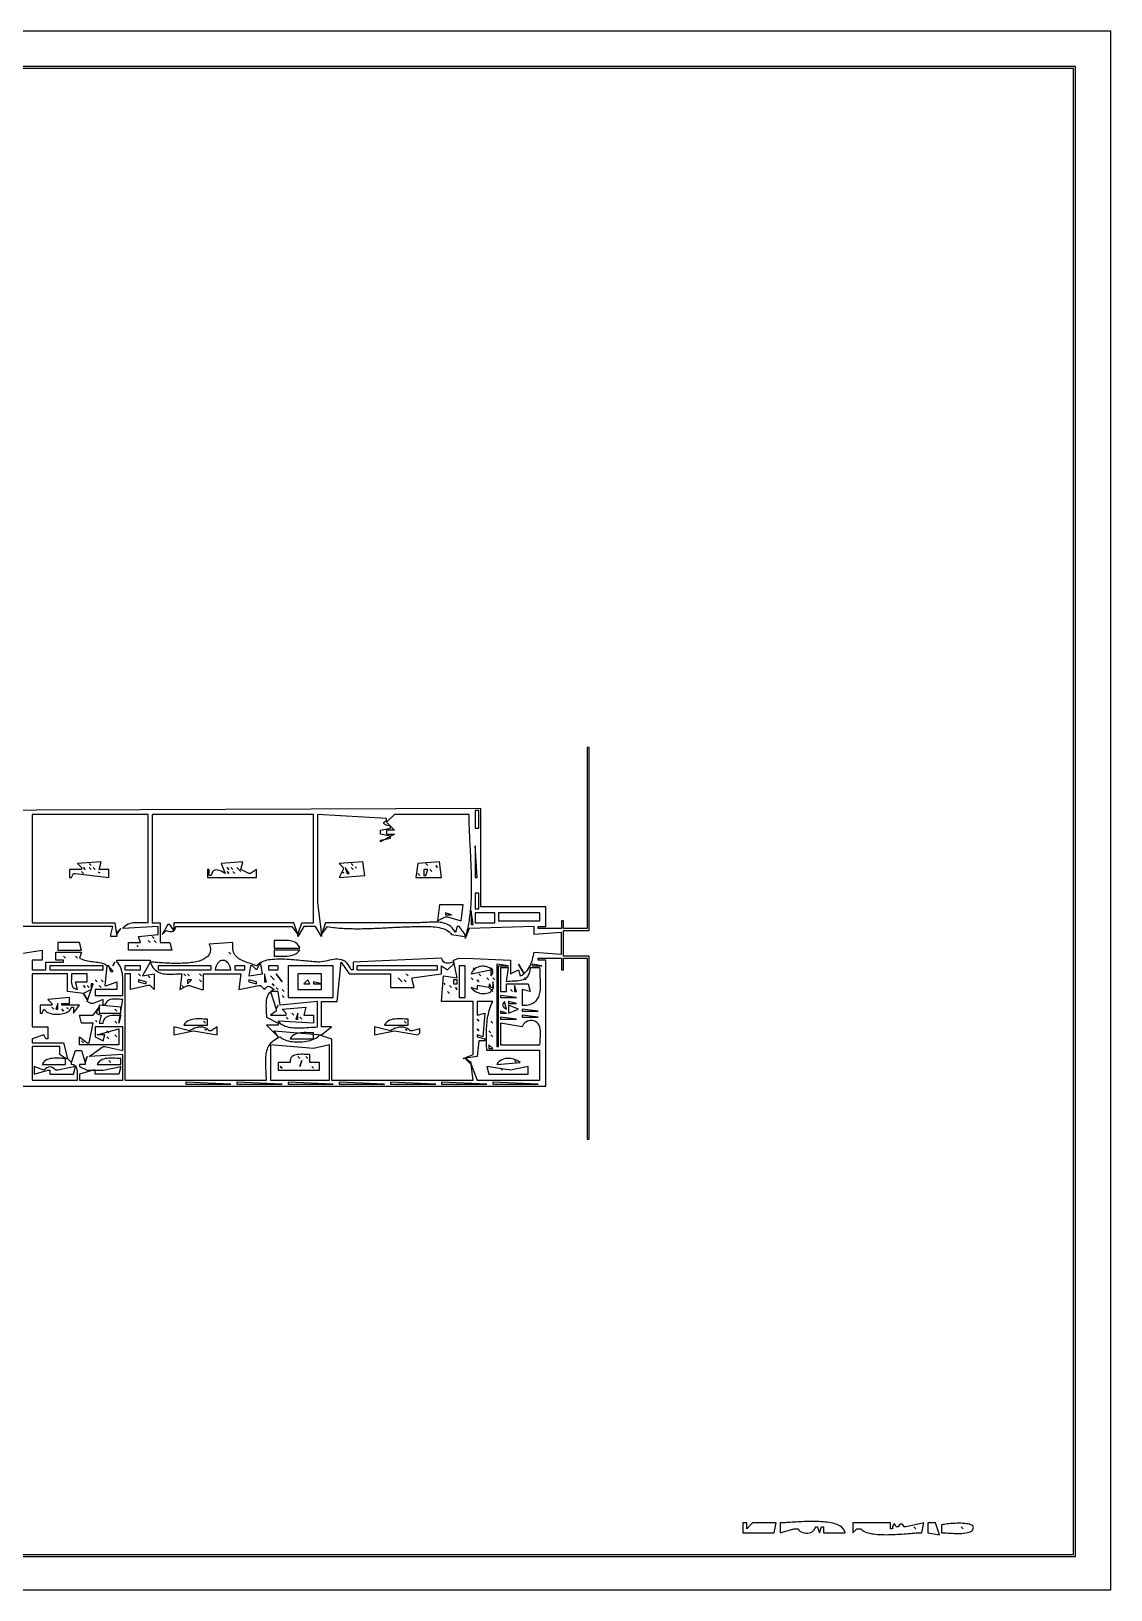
# Model space of a CAD drawing. Extents: x 0 to 1224, y 0 to 792.
# Drawn here: x 676 to 1224, y 0 to 792 of the extents above; entities that cross this region are included whole.
import ezdxf

# ---------------------------------------------------------------- set-up
doc = ezdxf.new("R2010")
doc.units = 0
doc.layers.add('C7', color=7, linetype='CONTINUOUS')

msp = doc.modelspace()

# ---------------------------------------------------------------- linework, layer by layer
at = {"layer": 'C7'}
for points in [[(0, 792), (0, 0), (1224, 0), (1224, 792), (0, 792)], [(35, 774), (35, 17), (1206, 17), (1206, 774), (35, 774)], [(36, 773), (36, 18), (1205, 18), (1205, 773), (36, 773)], [(658, 256), (937, 256), (937, 320), (933, 320), (933, 321), (945, 321), (945, 315), (946, 315), (946, 321), (958, 321), (958, 229), (959, 229), (959, 322), (946, 322), (946, 335), (959, 335), (959, 428), (958, 428), (958, 336), (946, 336), (946, 340), (945, 340), (945, 336), (933, 336), (933, 337), (937, 337), (937, 347), (904, 347), (904, 397), (731, 396.3349), (625, 396)], [(901, 396), (901, 387), (903, 387), (903, 396), (901, 396)], [(668, 323), (681, 325), (681, 320), (676, 320), (676, 315), (683, 315), (683, 319), (692, 319), (692, 320), (688, 320), (688, 324), (701, 324), (700, 321), (700.8223, 320.6122), (701.6606, 320.2894), (702.5116, 320.0229), (703.3724, 319.8039), (704.2397, 319.6236), (705.1106, 319.4734), (705.9819, 319.3444), (706.8505, 319.2278), (707.7133, 319.115), (708.5674, 318.9971), (709.4094, 318.8654), (710.2365, 318.7111), (711.0454, 318.5255), (711.8331, 318.2998), (712.5965, 318.0253), (713.3325, 317.6931), (714.038, 317.2946), (714.7099, 316.821), (715.3452, 316.2634), (715.9406, 315.6133), (716.4933, 314.8617), (717, 314), (716, 314), (715, 317), (714, 317), (713, 307), (714, 307), (719, 309), (719, 305), (708, 305), (708, 302), (722, 302), (722.0094, 302.874), (722.0335, 303.8007), (722.0655, 304.7718), (722.0989, 305.7789), (722.1269, 306.8137), (722.1431, 307.868), (722.1407, 308.9333), (722.1132, 310.0013), (722.054, 311.0637), (721.9564, 312.1122), (721.8138, 313.1385), (721.6196, 314.1342), (721.3671, 315.091), (721.0498, 316.0005), (720.6611, 316.8545), (720.1943, 317.6447), (719.6428, 318.3626), (719, 319), (719, 320), (736, 320), (736, 319), (732, 312), (738, 313), (738, 305), (736, 307), (735, 307), (726, 305), (726, 313), (723, 313), (723, 259), (795, 259), (794.9911, 259.9178), (794.9671, 260.8389), (794.9316, 261.7615), (794.8883, 262.6842), (794.8408, 263.6051), (794.7928, 264.5228), (794.748, 265.4356), (794.7101, 266.3419), (794.6827, 267.24), (794.6695, 268.1284), (794.6741, 269.0054), (794.7003, 269.8695), (794.7517, 270.7189), (794.832, 271.552), (794.9449, 272.3674), (795.0939, 273.1632), (795.2829, 273.9379), (795.5155, 274.69), (795.7953, 275.4177), (796.126, 276.1194), (796.5114, 276.7936), (796.955, 277.4386), (797.4605, 278.0527), (798.0316, 278.6345), (798.672, 279.1822), (799.3854, 279.6942), (800.1754, 280.1689), (801.0457, 280.6047), (802, 281), (802.4805, 280.5331), (803.0593, 280.1128), (803.7272, 279.7385), (804.4749, 279.41), (805.2933, 279.1271), (806.1731, 278.8893), (807.1051, 278.6965), (808.0801, 278.5483), (809.0889, 278.4444), (810.1222, 278.3845), (811.1708, 278.3684), (812.2254, 278.3956), (813.277, 278.466), (814.3162, 278.5792), (815.3338, 278.7349), (816.3206, 278.9328), (817.2674, 279.1726), (818.165, 279.4541), (819.0041, 279.7769), (819.7755, 280.1406), (820.47, 280.5451), (821.0784, 280.9901), (821.5915, 281.4751), (822, 282), (828, 280), (828, 259), (900, 259), (899, 267), (902, 259), (934, 259), (934, 274), (907, 274), (906.9447, 275.0449), (906.8938, 276.0908), (906.8487, 277.137), (906.8107, 278.183), (906.7811, 279.228), (906.7612, 280.2716), (906.7524, 281.313), (906.7559, 282.3517), (906.7732, 283.387), (906.8056, 284.4184), (906.8543, 285.4453), (906.9207, 286.4669), (907.0062, 287.4828), (907.112, 288.4923), (907.2395, 289.4948), (907.3901, 290.4897), (907.5649, 291.4763), (907.7655, 292.4541), (907.9931, 293.4225), (908.249, 294.3808), (908.5345, 295.3284), (908.8511, 296.2647), (909.1999, 297.1892), (909.5825, 298.1011), (910, 299), (902, 299), (902, 292), (906, 293), (905, 281), (902, 282), (902, 281), (906, 280), (906, 279), (903, 279), (902, 271), (895, 270), (900, 272), (900, 299), (884, 299), (885, 312), (892, 311), (890, 320), (893, 321), (900, 320.84259), (919, 320), (919, 313), (923, 315), (924, 312), (924.8405, 312.3854), (925.6191, 312.876), (926.3377, 313.4612), (926.9983, 314.1303), (927.6029, 314.8728), (928.1534, 315.678), (928.6518, 316.5354), (929.1, 317.4343), (929.5001, 318.3642), (929.8541, 319.3145), (930.1638, 320.2745), (930.4313, 321.2336), (930.6585, 322.1813), (930.8474, 323.107), (931, 324), (945, 323), (945, 334), (931, 333), (931, 337), (898, 336), (896, 331), (896.2714, 331.8854), (896.5288, 332.7791), (896.7722, 333.6808), (897.0021, 334.5903), (897.2188, 335.5072), (897.4226, 336.4314), (897.6138, 337.3627), (897.7928, 338.3006), (897.9598, 339.2451), (898.1151, 340.1959), (898.2591, 341.1527), (898.3922, 342.1152), (898.5145, 343.0833), (898.6265, 344.0567), (898.7284, 345.0351), (898.8205, 346.0183), (898.9033, 347.006), (898.9769, 347.998), (899.0418, 348.9941), (899.0982, 349.9939), (899.1464, 350.9973), (899.1868, 352.004), (899.2197, 353.0138), (899.2454, 354.0264), (899.2641, 355.0416), (899.2763, 356.059), (899.2823, 357.0786), (899.2823, 358.0999), (899.2767, 359.1228), (899.2658, 360.1471), (899.2499, 361.1725), (899.2294, 362.1986), (899.2044, 363.2254), (899.1755, 364.2525), (899.1428, 365.2797), (899.1067, 366.3068), (899.0676, 367.3334), (899.0256, 368.3594), (898.9812, 369.3846), (898.9347, 370.4085), (898.8863, 371.4311), (898.8365, 372.4521), (898.7854, 373.4712), (898.7335, 374.4881), (898.6811, 375.5027), (898.6283, 376.5146), (898.5757, 377.5237), (898.5235, 378.5297), (898.472, 379.5323), (898.4215, 380.5313), (898.3723, 381.5264), (898.3248, 382.5174), (898.2793, 383.5041), (898.2361, 384.4862), (898.1955, 385.4635), (898.1579, 386.4356), (898.1234, 387.4024), (898.0926, 388.3637), (898.0656, 389.3191), (898.0428, 390.2684), (898.0245, 391.2114), (898.0111, 392.1478), (898.0028, 393.0774), (898, 394), (860, 394), (856, 390), (860, 386), (856, 386), (856, 384), (860, 384), (853, 380), (853, 381), (858, 382), (858, 383), (853, 384), (853, 386), (858, 387), (858, 388), (857.1181, 388.1822), (856.2711, 388.4156), (855.5318, 388.7022), (854.973, 389.0438), (854.6675, 389.4425), (854.6883, 389.9001), (855.1082, 390.4186), (856, 391), (856, 392), (821, 394), (821, 349), (823, 333), (823, 332), (820, 337), (814, 337), (811, 332), (811, 333), (813, 339), (819, 339), (819, 394), (737, 394), (737, 339), (741, 339), (741, 329), (746, 329), (747, 325), (725, 325), (725, 329), (731, 329), (730, 332), (740, 333), (740, 337), (722, 336), (722.5858, 336.7741), (723.2432, 337.4148), (723.9649, 337.934), (724.7435, 338.3435), (725.572, 338.6551), (726.4429, 338.8808), (727.3492, 339.0323), (728.2835, 339.1216), (729.2386, 339.1605), (730.2072, 339.1609), (731.1821, 339.1346), (732.1561, 339.0935), (733.1219, 339.0494), (734.0723, 339.0143), (735, 339), (735, 394), (676, 394), (676, 339), (718, 339), (719, 332), (716, 332), (716, 333), (717, 337), (647, 337)], [(901, 378), (901, 362), (902, 362), (901, 378)], [(699, 369), (701, 367), (701, 366), (695, 366), (695, 362), (696, 362), (697, 364), (698, 364), (715, 362), (715, 366), (710, 366), (711, 370), (699, 369)], [(701, 365), (702, 364), (701, 365)], [(702, 367), (703, 366), (702, 367)], [(705, 369), (706, 368), (705, 369)], [(705, 367), (706, 366), (705, 367)], [(707, 367), (708, 366), (707, 367)], [(709.666687, 364.666656), (710.333313, 364.333344), (709.666687, 364.666656)], [(772, 369), (774, 364), (773.1963, 364.4911), (772.3924, 364.9343), (771.5995, 365.3069), (770.8288, 365.5859), (770.0916, 365.7485), (769.3991, 365.7718), (768.7625, 365.6331), (768.1931, 365.3094), (767.702, 364.7778), (767.3006, 364.0156), (767, 363), (766, 363), (766, 366), (765, 366), (765, 362), (790, 362), (790, 366), (787, 364), (786, 364), (782, 366), (783, 370), (772, 369)], [(775, 367), (776, 366), (775, 367)], [(775, 365), (776, 364), (775, 365)], [(777, 367), (778, 366), (777, 367)], [(778, 365), (779, 364), (778, 365)], [(780, 367), (782, 365), (780, 367)], [(832, 369), (834, 367), (834, 366), (832, 362), (845, 363), (844, 370), (832, 369)], [(833.666687, 364.666656), (834.333313, 364.333344), (833.666687, 364.666656)], [(835, 367), (836, 364), (837, 364), (835, 367)], [(838, 369), (839, 368), (838, 369)], [(838, 367), (839, 366), (838, 367)], [(840.333313, 367.333344), (840.666687, 366.666656), (840.333313, 367.333344)], [(872, 369), (871, 362), (884, 362), (883, 370), (872, 369)], [(875, 366), (875, 363), (876, 363), (877, 366), (875, 366)], [(876, 369), (877, 368), (876, 369)], [(878, 366), (879, 365), (878, 366)], [(881, 368), (882, 367), (881, 368)], [(872, 364), (873, 363), (872, 364)], [(901, 354), (901, 346), (903, 346), (903, 354), (901, 354)], [(883, 348), (882, 340), (886, 342), (887, 342), (894, 340), (895, 348), (883, 348)], [(886, 344), (886, 343), (889, 343), (886, 344)], [(899, 345), (899, 338), (900, 338), (899, 345)], [(901, 344), (901, 339), (911, 339), (911, 344), (901, 344)], [(913, 344), (913, 340), (934, 340), (934, 344), (913, 344)], [(721, 336), (719, 334), (719, 333), (721, 336)], [(748, 339), (748, 335), (746, 338), (745, 338), (742, 333), (744, 335), (745.1684, 334.7081), (746.159, 334.5109), (746.9878, 334.4672), (747.6705, 334.6356), (748.2229, 335.0748), (748.6608, 335.8433), (749, 337), (786, 336.985352), (808, 337), (811, 333), (809, 339), (748, 339)], [(825, 339), (823, 333), (826, 337), (826.9517, 336.8501), (827.9092, 336.7136), (828.8722, 336.5898), (829.8405, 336.4783), (830.8137, 336.3788), (831.7917, 336.2906), (832.7742, 336.2135), (833.761, 336.1469), (834.7518, 336.0904), (835.7463, 336.0436), (836.7444, 336.006), (837.7458, 335.9771), (838.7502, 335.9565), (839.7575, 335.9437), (840.7672, 335.9384), (841.7793, 335.94), (842.7934, 335.9482), (843.8094, 335.9624), (844.8269, 335.9822), (845.8458, 336.0071), (846.8657, 336.0368), (847.8865, 336.0708), (848.9079, 336.1085), (849.9296, 336.1497), (850.9514, 336.1937), (851.9731, 336.2403), (852.9944, 336.2888), (854.015, 336.339), (855.0348, 336.3902), (856.0535, 336.4422), (857.0708, 336.4944), (858.0864, 336.5463), (859.1003, 336.5976), (860.112, 336.6478), (861.1214, 336.6964), (862.1282, 336.743), (863.1322, 336.7872), (864.1331, 336.8284), (865.1306, 336.8663), (866.1246, 336.9004), (867.1148, 336.9302), (868.1009, 336.9554), (869.0827, 336.9754), (870.06, 336.9898), (871.0325, 336.9981), (872, 337), (872.8424, 337.0036), (873.7374, 337.0136), (874.6768, 337.0246), (875.6522, 337.0313), (876.6554, 337.0284), (877.6782, 337.0106), (878.7123, 336.9726), (879.7494, 336.9089), (880.7814, 336.8144), (881.7999, 336.6837), (882.7967, 336.5114), (883.7636, 336.2923), (884.6923, 336.021), (885.5745, 335.6923), (886.402, 335.3007), (887.1666, 334.841), (887.8599, 334.3079), (888.4738, 333.6959), (889, 333), (896, 332), (896, 333), (893, 337), (892, 337), (891, 334), (890.5081, 334.9014), (889.9651, 335.6972), (889.374, 336.3935), (888.7378, 336.9966), (888.0596, 337.5126), (887.3422, 337.9479), (886.5888, 338.3086), (885.8023, 338.6009), (884.9857, 338.8311), (884.1421, 339.0054), (883.2744, 339.13), (882.3856, 339.2111), (881.4788, 339.255), (880.5569, 339.2678), (879.6229, 339.2558), (878.6799, 339.2253), (877.7309, 339.1823), (876.7788, 339.1333), (875.8266, 339.0843), (874.8774, 339.0416), (873.9342, 339.0114), (873, 339), (825, 339)], [(689, 329), (689, 325), (701, 325), (700, 329), (689, 329)], [(729.333313, 327.333344), (729.666687, 326.666656), (729.333313, 327.333344)], [(735, 330), (736, 329), (735, 330)], [(766, 328), (766.2507, 327.2396), (766.4242, 326.5184), (766.5229, 325.8352), (766.5496, 325.1893), (766.5068, 324.5795), (766.3971, 324.005), (766.2231, 323.4647), (765.9875, 322.9578), (765.6929, 322.4833), (765.3419, 322.0401), (764.937, 321.6274), (764.4809, 321.2442), (763.9763, 320.8896), (763.4257, 320.5625), (762.8317, 320.262), (762.197, 319.9872), (761.5241, 319.737), (760.8157, 319.5106), (760.0744, 319.307), (759.3028, 319.1252), (758.5036, 318.9642), (757.6792, 318.8232), (756.8324, 318.7011), (755.9657, 318.597), (755.0817, 318.5099), (754.1832, 318.4389), (753.2726, 318.3829), (752.3526, 318.3412), (751.4258, 318.3126), (750.4949, 318.2962), (749.5623, 318.2911), (748.6308, 318.2964), (747.703, 318.3109), (746.7814, 318.3339), (745.8687, 318.3643), (744.9675, 318.4012), (744.0804, 318.4436), (743.21, 318.4906), (742.359, 318.5411), (741.5298, 318.5943), (740.7253, 318.6492), (739.9478, 318.7048), (739.2002, 318.7602), (738.4849, 318.8144), (737.8047, 318.8664), (737.162, 318.9153), (736.5596, 318.9601), (736, 319), (736.4165, 317.9731), (736.8788, 317.065), (737.3849, 316.2685), (737.9333, 315.5766), (738.5221, 314.9822), (739.1495, 314.4783), (739.8137, 314.058), (740.5131, 313.7141), (741.2459, 313.4396), (742.0103, 313.2275), (742.8045, 313.0708), (743.6268, 312.9624), (744.4753, 312.8952), (745.3485, 312.8623), (746.2444, 312.8566), (747.1614, 312.8711), (748.0976, 312.8987), (749.0513, 312.9325), (750.0208, 312.9653), (751.0043, 312.9901), (752, 313), (751, 305), (755, 307), (756, 307), (762, 305), (763, 305), (763, 313), (782, 313), (781, 305), (791, 307), (792, 307), (794, 305), (794.6487, 305.9322), (795.2716, 306.4689), (795.8973, 306.6609), (796.5543, 306.5591), (797.2714, 306.2144), (798.0771, 305.6777), (799, 305), (798.0857, 304.5591), (797.3099, 304.035), (796.6618, 303.4346), (796.1309, 302.7652), (795.7062, 302.0336), (795.3771, 301.2472), (795.133, 300.4129), (794.9629, 299.5379), (794.8563, 298.6292), (794.8024, 297.694), (794.7905, 296.7393), (794.8098, 295.7722), (794.8497, 294.7999), (794.8993, 293.8294), (794.9481, 292.8679), (794.9852, 291.9224), (795, 291), (801, 288), (801, 287), (795, 287), (801, 281), (799, 284), (823, 282), (828, 286), (823, 286), (823, 299), (831, 299), (833, 319), (837, 313), (858, 313), (858, 306), (870, 306), (869, 310), (869, 311), (884, 313), (884, 317), (887, 315), (890, 318), (890, 319), (888.8505, 318.7046), (887.8558, 318.4718), (886.9957, 318.3482), (886.2497, 318.3804), (885.5975, 318.6151), (885.0187, 319.0988), (884.4929, 319.8782), (884, 321), (839, 319), (839, 315), (838, 315), (837.5658, 316.0367), (837.0766, 316.9818), (836.516, 317.8283), (835.8679, 318.5693), (835.1159, 319.1977), (834.2437, 319.7065), (833.2352, 320.0889), (832.0741, 320.3379)], [(737, 332), (738, 331), (737, 332)], [(738, 330), (739, 329), (738, 330)], [(832.074, 320.3379), (831.1016, 320.4148), (830.112, 320.3828), (829.1085, 320.2651), (828.0949, 320.0851), (827.0746, 319.8662), (826.0513, 319.6316), (825.0285, 319.4048), (824.0098, 319.2091), (822.9989, 319.0679), (821.9992, 319.0046), (821.3402, 319.005), (820.6232, 319.0262), (819.852, 319.0657), (819.0307, 319.1216), (818.163, 319.1915), (817.2529, 319.2733), (816.3043, 319.3648), (815.3211, 319.4639), (814.3073, 319.5683), (813.2667, 319.6758), (812.2033, 319.7844), (811.121, 319.8917), (810.0236, 319.9956), (808.9151, 320.0939), (807.7995, 320.1845), (806.6805, 320.2651), (805.5622, 320.3336), (804.4484, 320.3877), (803.3431, 320.4254), (802.2501, 320.4443), (801.1735, 320.4424), (800.117, 320.4174), (799.0846, 320.3672), (798.0802, 320.2895), (797.1078, 320.1823), (796.1712, 320.0432), (795.2743, 319.8701), (794.4211, 319.6609), (793.6155, 319.4133), (792.8614, 319.1252), (792.1626, 318.7943), (791.5232, 318.4185), (790.947, 317.9957), (790.438, 317.5236), (790, 317), (789.0967, 317.3688), (788.199, 317.7114), (787.3114, 318.0343), (786.4379, 318.344), (785.5828, 318.6467), (784.7505, 318.9491), (783.9452, 319.2576), (783.1711, 319.5786), (782.4325, 319.9186), (781.7337, 320.284), (781.0789, 320.6812), (780.4723, 321.1168), (779.9183, 321.5972), (779.4211, 322.1288), (778.985, 322.718), (778.6142, 323.3714), (778.313, 324.0954), (778.0857, 324.8964), (777.9364, 325.781), (777.8695, 326.7554), (777.8893, 327.8263), (778, 329), (766, 328)], [(799, 330), (799, 326), (812, 326), (811.6323, 326.8932), (811.1775, 327.643), (810.6431, 328.2618), (810.0366, 328.7616), (809.3655, 329.1548), (808.6372, 329.4535), (807.8594, 329.67), (807.0393, 329.8165), (806.1847, 329.9051), (805.3029, 329.9482), (804.4014, 329.9579), (803.4879, 329.9465), (802.5696, 329.9262), (801.6542, 329.9091), (800.7491, 329.9076), (799.8619, 329.9338), (799, 330)], [(799, 325), (799, 322), (799.9267, 321.9895), (800.87, 321.9639), (801.824, 321.9338), (802.7829, 321.9094), (803.7409, 321.9012), (804.6923, 321.9197), (805.6313, 321.9751), (806.552, 322.0779), (807.4486, 322.2386), (808.3155, 322.4675), (809.1468, 322.7751), (809.9366, 323.1717), (810.6793, 323.6678), (811.369, 324.2737), (812, 325), (799, 325)], [(685, 317), (685, 315), (712, 315), (712, 317), (685, 317)], [(692, 322), (693, 321), (692, 322)], [(698, 322), (699, 321), (698, 322)], [(718, 319), (717, 317), (718, 319)], [(723, 317), (723, 315), (731, 315), (731, 317), (723, 317)], [(740, 317), (740, 315), (767, 315), (767, 317), (740, 317)], [(769, 315), (777, 315), (776.7883, 315.9655), (776.5047, 316.825), (776.1576, 317.5783), (775.7557, 318.2251), (775.3076, 318.7651), (774.8219, 319.1983), (774.3072, 319.5243), (773.772, 319.743), (773.2251, 319.8541), (772.675, 319.8574), (772.1303, 319.7527), (771.5996, 319.5397), (771.0915, 319.2183), (770.6147, 318.7882), (770.1777, 318.2492), (769.7891, 317.6011), (769.4575, 316.8437), (769.1916, 315.9767), (769, 315)], [(776, 324), (777, 323), (776, 324)], [(779, 317), (779, 315), (784, 315), (784, 317), (779, 317)], [(792, 319), (790, 315), (788, 317), (787, 317), (786, 312), (793, 313), (792, 319)], [(796, 317), (796, 315), (801, 315), (801, 317), (796, 317)], [(806, 317), (806, 301), (829, 301), (829, 317), (806, 317)], [(841, 317), (841, 315), (882, 315), (882, 317), (841, 317)], [(893, 317), (893, 301), (896, 301), (896, 317), (893, 317)], [(899, 313), (909, 315), (909, 312), (909.4591, 312.4805), (909.7772, 312.9536), (909.9633, 313.4157), (910.0267, 313.8633), (909.9766, 314.293), (909.8222, 314.7012), (909.5726, 315.0846), (909.2371, 315.4395), (908.8249, 315.7625), (908.3452, 316.0501), (907.8072, 316.2989), (907.2201, 316.5054), (906.5932, 316.666), (905.9355, 316.7773), (905.2563, 316.8359), (904.5649, 316.8382), (903.8704, 316.7807), (903.182, 316.66), (902.5089, 316.4726), (901.8604, 316.215), (901.2456, 315.8836), (900.6738, 315.4752), (900.1541, 314.986), (899.6958, 314.4128), (899.308, 313.7519), (899, 313)], [(912, 318), (912, 276), (913, 276), (913, 317), (918, 317), (912, 318)], [(923, 318), (926, 313), (923, 318)], [(930, 318), (930, 317), (935, 317), (930, 318)], [(676, 313), (676, 286), (684, 286), (684, 280), (683, 280), (682, 282), (676, 280), (676, 278), (692, 278), (694, 270), (693, 270), (690, 272), (690, 276), (676, 276), (676, 259), (699, 259), (699.0199, 259.9582), (699.062, 260.9096), (699.0993, 261.841), (699.1049, 262.7393), (699.0519, 263.5913), (698.9135, 264.3841), (698.6629, 265.1045), (698.2731, 265.7393), (697.7172, 266.2756), (696.9685, 266.7002), (696, 267), (696, 268), (698, 274), (701, 274), (703, 268), (703, 267), (700, 267), (700, 266), (704, 264), (705, 264), (711, 264), (712, 264), (721, 266), (720, 262), (709, 262), (708, 262), (708, 264), (707, 264), (700, 262), (700, 259), (722, 259), (722, 272), (705, 271), (712, 276), (713, 276), (722, 274), (722, 286), (708, 286), (708, 281), (712, 279), (713, 282), (709, 282), (720, 285), (720, 277), (700, 277), (700, 281), (704, 278), (705, 278), (707, 288), (701, 288), (700, 292), (707, 292), (710, 296), (710, 295), (709.0272, 294.3215), (708.5914, 293.7071), (708.6318, 293.1623), (709.0873, 292.6925), (709.897, 292.3032), (711, 292), (710, 288), (711, 288), (712, 288), (712.2136, 288.9736), (712.5531, 289.7774), (713.0057, 290.4275), (713.5589, 290.9399), (714.2003, 291.3307), (714.9173, 291.6158), (715.6973, 291.8113), (716.5279, 291.9332), (717.3964, 291.9975), (718.2905, 292.0203), (719.1974, 292.0177), (720.1047, 292.0055), (721, 292), (720, 288), (722, 300), (721.0746, 300.0215), (720.1308, 300.0706), (719.1835, 300.1242), (718.2479, 300.1593), (717.3391, 300.1527), (716.4723, 300.0813), (715.6626, 299.9221), (714.9251, 299.6519), (714.275, 299.2477), (713.7273, 298.6864), (713.2973, 297.9448), (713, 297), (712, 297), (712, 300), (707, 298), (706, 298), (704, 299), (707, 308), (706, 308), (706, 305), (702, 303), (694, 304), (694, 313), (676, 313)], [(696, 313), (695.98, 312.0416), (695.9379, 311.0902), (695.9006, 310.1588), (695.895, 309.2605), (695.9479, 308.4085), (696.0863, 307.6157), (696.3369, 306.8954), (696.7268, 306.2605), (697.2826, 305.7243), (698.0314, 305.2997), (699, 305), (698, 309), (704, 309), (704, 313), (696, 313)], [(708, 310), (709, 309), (708, 310)], [(711, 310), (712, 309), (711, 310)], [(730, 313), (731, 312), (730, 313)], [(730, 310), (730, 309), (734, 308), (734, 309), (730, 310)], [(735, 312), (736, 311), (735, 312)], [(753, 313), (754, 312), (753, 313)], [(755, 313), (756, 312), (755, 313)], [(755, 310), (755, 308), (757, 310), (755, 310)], [(761, 313), (762, 312), (761, 313)], [(761, 310), (762, 309), (761, 310)], [(786, 310), (786, 309), (790, 308), (790, 309), (786, 310)], [(794, 313), (794, 309), (795, 309), (794, 313)], [(797, 312), (799, 310), (797, 312)], [(800, 313), (803, 309), (800, 313)], [(811, 313), (811, 305), (823, 305), (823, 313), (811, 313)], [(814, 308), (817, 308), (816, 310), (814, 308)], [(819, 309), (819, 308), (823, 308), (819, 309)], [(862, 311), (864, 309), (862, 311)], [(865, 310), (866, 309), (865, 310)], [(866, 313), (867, 312), (866, 313)], [(890, 310), (890, 308), (892, 308), (892, 310), (890, 310)], [(899, 311), (900, 310), (899, 311)], [(910, 309), (910, 306), (909, 306), (908.7503, 307.2136), (908.5751, 307.8205), (908.4248, 307.8205), (908.2496, 307.2136), (908, 306), (902, 307), (902, 305), (899, 306), (899.4337, 305.4249), (899.9443, 304.9089), (900.5214, 304.4528), (901.1546, 304.0571), (901.8335, 303.7227), (902.5477, 303.4503), (903.2867, 303.2405), (904.0402, 303.0941), (904.7977, 303.0119), (905.5489, 302.9946), (906.2833, 303.0428), (906.9905, 303.1573), (907.6602, 303.3389), (908.2819, 303.5882), (908.8451, 303.9059), (909.3396, 304.2929), (909.7548, 304.7498), (910.0805, 305.2773), (910.3061, 305.8762), (910.4212, 306.5472), (910.4155, 307.291), (910.2786, 308.1084), (910, 309)], [(900, 316), (901, 315), (900, 316)], [(902, 310), (903, 309), (902, 310)], [(903, 313), (904, 312), (903, 313)], [(907, 311), (908, 310), (907, 311)], [(909, 316), (910, 315), (909, 316)], [(910, 311), (911, 310), (910, 311)], [(914, 316), (914, 304), (917, 304), (917, 308), (928, 308), (929, 304), (925, 305), (925, 297), (926.0924, 297.0338), (927.0977, 297.1258), (928.0195, 297.274), (928.8612, 297.4763), (929.6262, 297.7308), (930.3181, 298.0353), (930.9403, 298.388), (931.4962, 298.7867), (931.9895, 299.2293), (932.4235, 299.714), (932.8016, 300.2387), (933.1275, 300.8012), (933.4045, 301.3997), (933.6362, 302.032), (933.826, 302.6962), (933.9773, 303.3902), (934.0937, 304.112), (934.1787, 304.8596), (934.2356, 305.6309), (934.268, 306.4239), (934.2794, 307.2366), (934.2732, 308.067), (934.2529, 308.913), (934.222, 309.7725), (934.1839, 310.6437), (934.1422, 311.5244), (934.1003, 312.4126), (934.0616, 313.3062), (934.0297, 314.2034), (934.008, 315.102), (934, 316), (929, 316), (928.8685, 314.8483), (928.6635, 313.8396), (928.3881, 312.964), (928.0454, 312.2116), (927.6387, 311.5727), (927.1711, 311.0372), (926.6458, 310.5953), (926.066, 310.2371), (925.4349, 309.9528), (924.7556, 309.7325), (924.0313, 309.5664), (923.2653, 309.4444), (922.4606, 309.3568), (921.6205, 309.2937), (920.7482, 309.2452), (919.8468, 309.2015), (918.9195, 309.1526), (917.9695, 309.0887), (917, 309), (918, 316), (914, 316)], [(926, 311), (927, 310), (926, 311)], [(684, 300), (686, 298), (686, 297), (680, 297), (680, 293), (681, 293), (682, 295), (682.3825, 294.4626), (682.9001, 293.9892), (683.5359, 293.5801), (684.2729, 293.2354), (685.0944, 292.9556), (685.9834, 292.7409), (686.9231, 292.5915), (687.8964, 292.5078), (688.8866, 292.49), (689.8768, 292.5384), (690.8501, 292.6533), (691.7895, 292.8349), (692.6782, 293.0837), (693.4993, 293.3997), (694.236, 293.7834), (694.8713, 294.235), (695.3883, 294.7548), (695.7701, 295.343), (696, 296), (697, 296), (697, 293), (700, 297), (691, 297), (691, 298), (695, 298), (695, 301), (684, 300)], [(702, 307), (703, 306), (702, 307)], [(702, 303), (704, 300), (702, 303)], [(704, 307), (705, 306), (704, 307)], [(710, 307), (711, 306), (710, 307)], [(752, 307), (753, 306), (752, 307)], [(797, 304), (800, 295), (800, 294), (797, 292), (805, 292), (805, 293), (803, 295), (815, 296), (814, 292), (819, 292), (819, 288), (801, 289), (801.5514, 288.3359), (802.1788, 287.7582), (802.876, 287.2614), (803.6366, 286.8401), (804.4543, 286.4888), (805.3229, 286.2022), (806.236, 285.9749), (807.1875, 285.8015), (808.1708, 285.6765), (809.1799, 285.5946), (810.2083, 285.5503), (811.2498, 285.5382), (812.2981, 285.5529), (813.347, 285.589), (814.39, 285.6412), (815.4209, 285.7039), (816.4334, 285.7718), (817.4212, 285.8395), (818.3781, 285.9016), (819.2977, 285.9526), (820.1738, 285.9872), (821, 286), (821, 299), (802, 297), (801, 304), (797, 304)], [(798, 308), (799, 307), (798, 308)], [(800, 306), (801, 305), (800, 306)], [(803, 305), (804, 304), (803, 305)], [(803, 302), (804, 301), (803, 302)], [(885.333313, 308.333344), (885.666687, 307.666656), (885.333313, 308.333344)], [(887, 304), (888, 303), (887, 304)], [(888, 307), (889, 306), (888, 307)], [(891, 306), (892, 305), (891, 306)], [(900, 305), (901, 304), (900, 305)], [(908, 306), (910, 304), (908, 306)], [(914, 302), (914, 301), (922, 301), (914, 302)], [(919, 305), (920, 304), (919, 305)], [(921, 307), (921, 304), (922, 304), (921, 307)], [(686, 296), (687, 295), (686, 296)], [(689, 298), (688, 295), (689, 295), (689, 298)], [(691, 295), (692, 294), (691, 295)], [(693.666687, 295.666656), (694.333313, 295.333344), (693.666687, 295.666656)], [(710, 297), (710, 293), (721, 293), (721, 296), (710, 297)], [(718, 295), (719, 294), (718, 295)], [(801, 297), (800, 295), (801, 297)], [(914, 294), (914, 293), (917, 293), (914, 294)], [(916, 299), (915.2889, 297.871), (915.0257, 297.0444), (915.2181, 296.3823), (915.8736, 295.7468), (917, 295), (916, 299)], [(918, 299), (918, 298), (922, 298), (918, 299)], [(918, 297), (918, 294), (918, 293), (923, 295), (918, 297)], [(925, 295), (925, 294), (933, 294), (925, 295)], [(708.333313, 289.333344), (708.666687, 288.666656), (708.333313, 289.333344)], [(718, 289), (719, 288), (718, 289)], [(748, 286), (748, 282), (758, 284), (770, 282), (770, 286), (767, 284), (766, 284), (765.2969, 284.6879), (764.539, 285.2188), (763.7356, 285.6022), (762.8962, 285.8477), (762.0299, 285.965), (761.1462, 285.9635), (760.2544, 285.853), (759.3637, 285.643), (758.4836, 285.3431), (757.6234, 284.9629), (756.7924, 284.512), (756, 284), (748, 286)], [(753, 287), (765, 287), (765, 290), (764.0518, 290.0135), (763.0914, 290.0454), (762.1254, 290.0822), (761.1602, 290.1107), (760.2025, 290.1174), (759.2588, 290.089), (758.3357, 290.0123), (757.4396, 289.8738), (756.5773, 289.6603), (755.7551, 289.3584), (754.9798, 288.9547), (754.2578, 288.436), (753.5956, 287.7888), (753, 287)], [(763, 289), (764, 288), (763, 289)], [(805, 291), (806, 290), (805, 291)], [(808, 293), (809, 292), (808, 293)], [(811, 293), (810, 290), (811, 290), (811, 293)], [(812, 291), (813, 290), (812, 291)], [(850, 286), (850, 282), (860, 284), (872, 282), (873, 283), (873, 285), (869, 284), (868, 284), (867.2969, 284.6879), (866.539, 285.2187), (865.7357, 285.6021), (864.8962, 285.8477), (864.0299, 285.9649), (863.1462, 285.9635), (862.2544, 285.853), (861.3638, 285.643), (860.4837, 285.3431), (859.6234, 284.9629), (858.7924, 284.512), (858, 284), (850, 286)], [(855, 287), (867, 287), (867, 290), (866.0805, 290.0144), (865.1275, 290.0497), (864.1517, 290.0918), (863.164, 290.1268), (862.175, 290.1405), (861.1956, 290.1191), (860.2366, 290.0485), (859.3087, 289.9146), (858.4228, 289.7036), (857.5896, 289.4013), (856.82, 288.9938), (856.1246, 288.4671), (855.5143, 287.8072), (855, 287)], [(865, 289), (866, 288), (865, 289)], [(902, 290), (903, 289), (902, 290)], [(909, 289), (910, 288), (909, 289)], [(914, 291), (914, 290), (922, 290), (914, 291)], [(925, 286), (914, 288), (914, 277), (934, 277), (934.0209, 277.8668), (934.0721, 278.8185), (934.1365, 279.8336), (934.1967, 280.8907), (934.2356, 281.9685), (934.2359, 283.0453), (934.1804, 284.0999), (934.0518, 285.1107), (933.833, 286.0564), (933.5066, 286.9155), (933.0555, 287.6666), (932.4276, 288.3358), (931.7088, 288.8244), (930.9241, 289.1425), (930.0983, 289.3002), (929.2563, 289.3076), (928.423, 289.1748), (927.6233, 288.9119), (926.8821, 288.5291), (926.2243, 288.0363), (925.6747, 287.4438), (925.2583, 286.7617), (925, 286)], [(925, 292), (925, 291), (933, 291), (925, 292)], [(701, 279), (702, 278), (701, 279)], [(714, 284), (715, 283), (714, 284)], [(714, 281), (715, 280), (714, 281)], [(718, 282), (719, 281), (718, 282)], [(763.666687, 284.666656), (764.333313, 284.333344), (763.666687, 284.666656)], [(807, 280), (819, 280), (819, 283), (818.0518, 283.0135), (817.0914, 283.0454), (816.1254, 283.0822), (815.1602, 283.1107), (814.2025, 283.1174), (813.2588, 283.089), (812.3357, 283.0123), (811.4396, 282.8738), (810.5773, 282.6603), (809.7551, 282.3584), (808.9798, 281.9547), (808.2578, 281.436), (807.5956, 280.7888), (807, 280)], [(865.666687, 284.666656), (866.333313, 284.333344), (865.666687, 284.666656)], [(902, 285), (903, 284), (902, 285)], [(908, 284), (909, 283), (908, 284)], [(909, 282), (910, 281), (909, 282)], [(681, 267), (693, 267), (693, 270), (692.0805, 270.0144), (691.1275, 270.0497), (690.1517, 270.0918), (689.164, 270.1268), (688.175, 270.1405), (687.1956, 270.1191), (686.2366, 270.0485), (685.3087, 269.9146), (684.4228, 269.7036), (683.5896, 269.4013), (682.8199, 268.9938), (682.1246, 268.4671), (681.5143, 267.8072), (681, 267)], [(694, 270), (696, 268), (694, 270)], [(704, 271), (703, 268), (704, 271)], [(709, 267), (721, 267), (721, 270), (720.0805, 270.0144), (719.1275, 270.0497), (718.1517, 270.0918), (717.164, 270.1268), (716.175, 270.1405), (715.1956, 270.1191), (714.2366, 270.0485), (713.3087, 269.9146), (712.4228, 269.7036), (711.5896, 269.4013), (710.8199, 268.9938), (710.1246, 268.4671), (709.5143, 267.8072), (709, 267)], [(797, 277), (797, 259), (827, 259), (827, 277), (819, 275), (797, 277)], [(807, 268), (801, 268), (801, 264), (822, 264), (822, 268), (817, 268), (817, 272), (816.1761, 272.0139), (815.3107, 272.047), (814.4185, 272.0855), (813.5144, 272.1157), (812.6131, 272.1241), (811.7293, 272.0969), (810.8778, 272.0205), (810.0733, 271.8813), (809.3307, 271.6656), (808.6647, 271.3597), (808.09, 270.95), (807.6214, 270.4228), (807.2737, 269.7645), (807.0616, 268.9614), (807, 268)], [(811, 271), (812, 270), (811, 271)], [(815, 271), (816, 270), (815, 271)], [(896, 270), (899, 267), (899, 268), (896, 270)], [(908, 277), (908, 275), (910, 275), (908, 277)], [(912, 267), (924, 268), (923.2471, 268.5174), (922.4476, 268.9666), (921.6107, 269.344), (920.7457, 269.6462), (919.8616, 269.8696), (918.9677, 270.0108), (918.0733, 270.0661), (917.1874, 270.0322), (916.3194, 269.9054), (915.4783, 269.6824), (914.6734, 269.3596), (913.914, 268.9334), (913.2091, 268.4004), (912.568, 267.7571), (912, 267)], [(677, 266), (677, 262), (684, 264), (685, 264), (685, 262), (686, 262), (697, 262), (698, 266), (689, 264), (688, 264), (687.263, 264.732), (686.5149, 265.2548), (685.7592, 265.5685), (684.9999, 265.6731), (684.2405, 265.5685), (683.4849, 265.2548), (682.7368, 264.7319), (682, 264), (677, 266)], [(715, 269), (716, 268), (715, 269)], [(802, 266), (803, 265), (802, 266)], [(813, 269), (812, 266), (813, 269)], [(818, 266), (819, 265), (818, 266)], [(907, 266), (908, 262), (928, 262), (928, 266), (919, 264), (907, 266)], [(914, 265), (915, 264), (914, 265)], [(921, 269), (922, 268), (921, 269)], [(754, 258), (754, 257), (777, 257), (754, 258)], [(780, 258), (780, 257), (803, 257), (780, 258)], [(806, 258), (806, 257), (829, 257), (806, 258)], [(832, 258), (832, 257), (855, 257), (832, 258)], [(858, 258), (858, 257), (881, 257), (858, 258)], [(884, 258), (884, 257), (907, 257), (884, 258)], [(910, 258), (910, 257), (933, 257), (910, 258)], [(1037, 34), (1037, 29), (1053, 29), (1054, 34), (1042, 34), (1039, 31), (1039, 34), (1037, 34)], [(1056, 34), (1056, 29), (1063, 31), (1064, 31), (1065, 31), (1065.4624, 30.3649), (1066.0412, 29.8377), (1066.7142, 29.4185), (1067.4593, 29.1076), (1068.2543, 28.9051), (1069.0771, 28.8113), (1069.9054, 28.8265), (1070.7172, 28.9507), (1071.4903, 29.1843), (1072.2026, 29.5275), (1072.8318, 29.9804), (1073.3559, 30.5433), (1073.7527, 31.2164), (1074, 32), (1075, 32), (1076, 29), (1077, 32), (1078, 32), (1078, 29), (1089, 29), (1088.8463, 29.6201), (1088.611, 30.1963), (1088.2978, 30.7298), (1087.9104, 31.2223), (1087.4526, 31.6751), (1086.9281, 32.0898), (1086.3405, 32.4678), (1085.6937, 32.8106), (1084.9913, 33.1196), (1084.2371, 33.3964), (1083.4348, 33.6424), (1082.5882, 33.8591), (1081.7009, 34.0479), (1080.7766, 34.2103), (1079.8193, 34.3478), (1078.8324, 34.4619), (1077.8198, 34.5541), (1076.7852, 34.6257), (1075.7324, 34.6784), (1074.6649, 34.7135), (1073.5867, 34.7325), (1072.5013, 34.737), (1071.4126, 34.7283), (1070.3243, 34.7079), (1069.24, 34.6774), (1068.1635, 34.6382), (1067.0986, 34.5918), (1066.0489, 34.5396), (1065.0182, 34.4831), (1064.0103, 34.4238), (1063.0288, 34.3631), (1062.0774, 34.3026), (1061.16, 34.2437), (1060.2801, 34.1879), (1059.4417, 34.1366), (1058.6482, 34.0913), (1057.9037, 34.0536), (1057.2116, 34.0248), (1056.5758, 34.0064), (1056, 34)], [(1093, 34), (1093, 29), (1095, 31), (1096, 31), (1097, 31), (1097.4534, 30.5501), (1097.9848, 30.1446), (1098.5895, 29.7815), (1099.2629, 29.4589), (1100.0004, 29.1747), (1100.7974, 28.9272), (1101.6492, 28.7144), (1102.5514, 28.5342), (1103.4993, 28.3849), (1104.4883, 28.2644), (1105.5137, 28.1708), (1106.5711, 28.1022), (1107.6558, 28.0566), (1108.7632, 28.0321), (1109.8887, 28.0268), (1111.0277, 28.0387), (1112.1755, 28.0659), (1113.3277, 28.1064), (1114.4797, 28.1584), (1115.6267, 28.2198), (1116.7642, 28.2888), (1117.8876, 28.3634), (1118.9924, 28.4416), (1120.0738, 28.5216), (1121.1274, 28.6014), (1122.1485, 28.6791), (1123.1324, 28.7526), (1124.0747, 28.8202), (1124.9707, 28.8798), (1125.8159, 28.9295), (1126.6055, 28.9674), (1127.3351, 28.9915), (1128, 29), (1129, 34), (1120, 32), (1119, 32), (1118.3635, 32.9628), (1117.7817, 33.4442), (1117.2182, 33.4442), (1116.6364, 32.9628), (1116, 32), (1115, 32), (1114.5008, 33.0391), (1114.0668, 33.4604), (1113.6989, 33.3655), (1113.3978, 32.856), (1113.1646, 32.0336), (1113, 31), (1112, 31), (1112, 34), (1093, 34)], [(1124, 32), (1125, 31), (1124, 32)], [(1131, 34), (1131, 29), (1137, 28), (1135, 34), (1131, 34)], [(1153.824, 30.5447), (1154.1059, 31.118), (1154.1946, 31.6251), (1154.1053, 32.0694), (1153.853, 32.4543), (1153.4531, 32.7834), (1152.9208, 33.06), (1152.2711, 33.2877), (1151.5193, 33.4697), (1150.6806, 33.6097), (1149.7702, 33.711), (1148.8033, 33.7771), (1147.795, 33.8114), (1146.7605, 33.8174), (1145.7151, 33.7986), (1144.6739, 33.7583), (1143.6522, 33.7), (1142.665, 33.6272), (1141.7277, 33.5433), (1140.8553, 33.4517), (1140.0631, 33.356), (1139.3663, 33.2595), (1138.78, 33.1657), (1138.3195, 33.078), (1138, 33)], [(1138, 33), (1138, 29), (1138.6427, 28.9867), (1139.4205, 28.9494), (1140.3134, 28.8955), (1141.3018, 28.8324), (1142.3659, 28.7675), (1143.4857, 28.7082), (1144.6416, 28.662), (1145.8136, 28.6362), (1146.9821, 28.6382), (1148.1272, 28.6754), (1149.229, 28.7553), (1150.2679, 28.8852), (1151.2239, 29.0726), (1152.0774, 29.3248), (1152.8084, 29.6493), (1153.3972, 30.0534), (1153.8241, 30.5447)], [(1148, 32), (1149, 31), (1148, 32)]]:
    msp.add_lwpolyline(points, dxfattribs=at)

doc.saveas('drawing.dxf')
